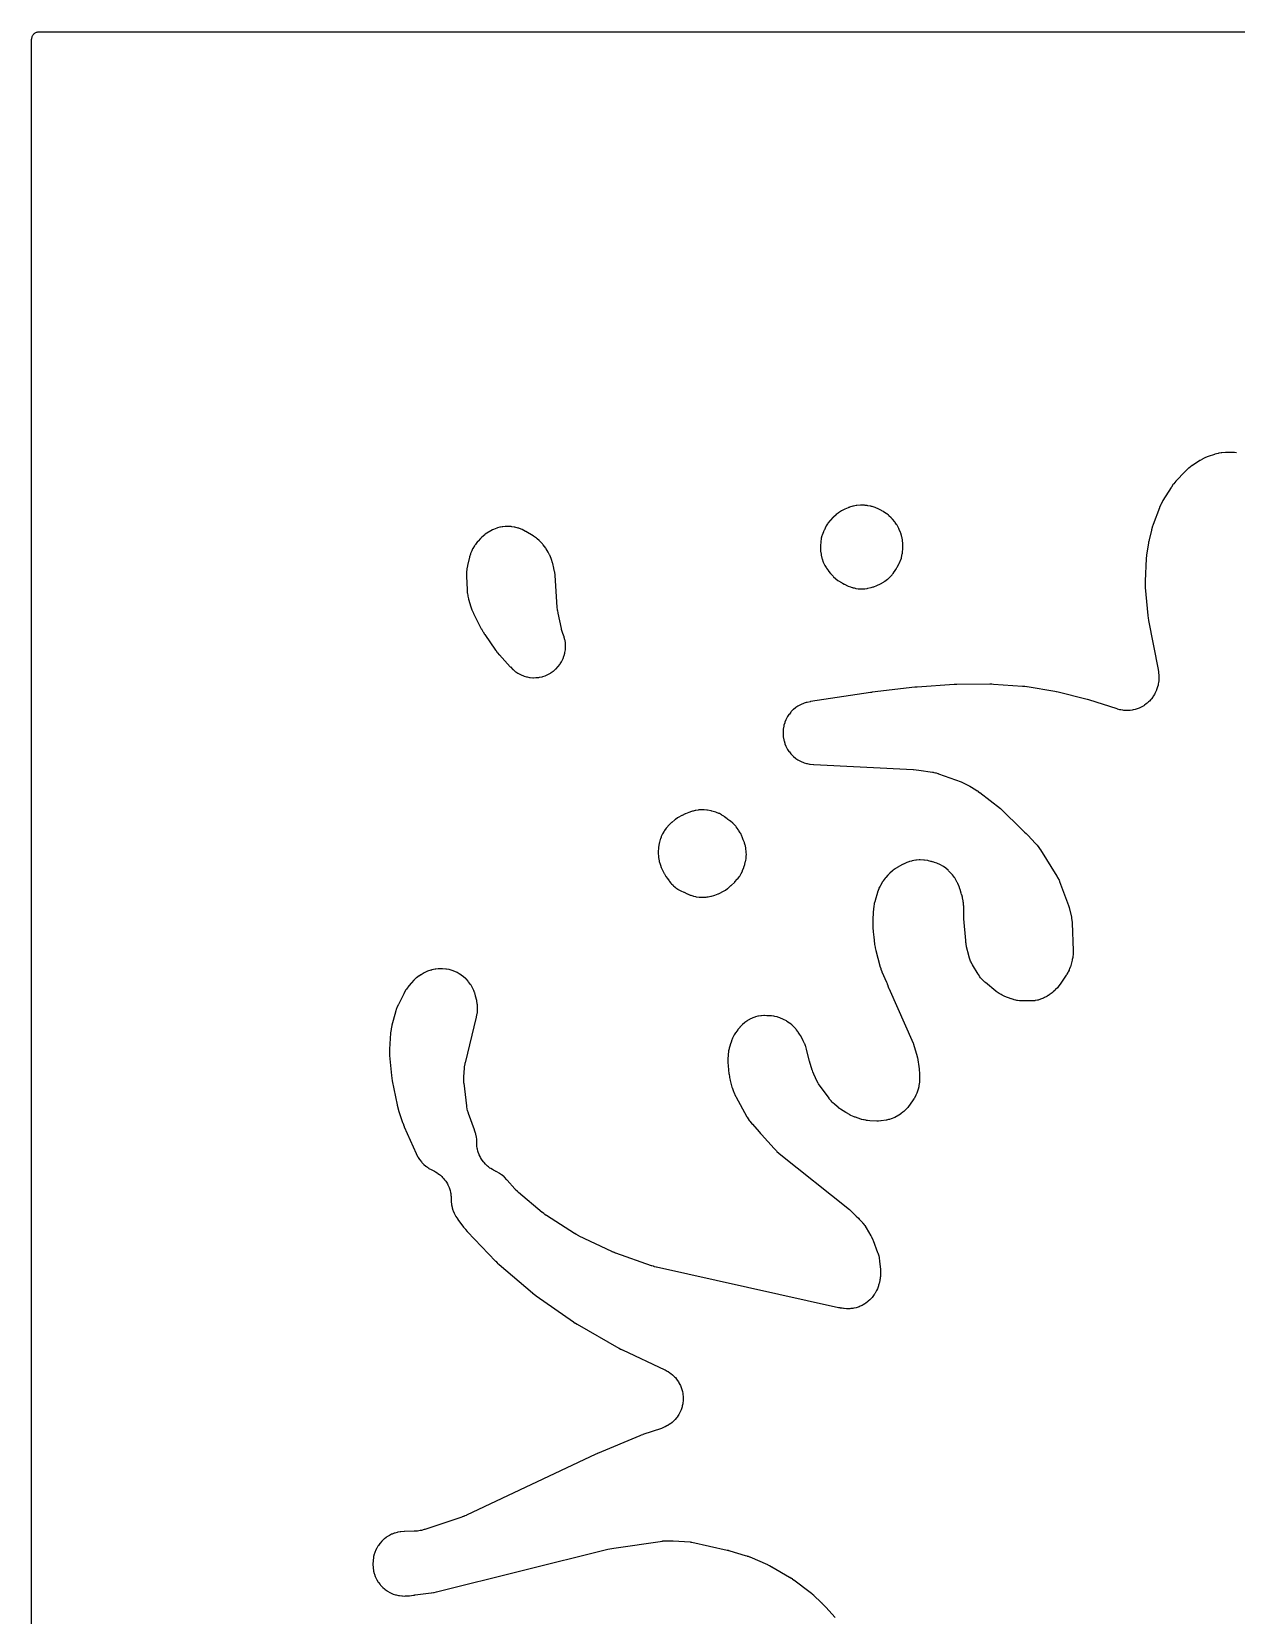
# Model space of a CAD drawing. Header units: millimetres. Extents: x 0 to 300, y 0 to 300.
# Drawn here: x -0.1 to 127, y 133 to 300.1 of the extents above; entities that cross this region are included whole.
import ezdxf

# ---------------------------------------------------------------- set-up
doc = ezdxf.new("R2010")
doc.units = ezdxf.units.MM
doc.layers.add('CUT', color=7, linetype='CONTINUOUS')

msp = doc.modelspace()

# ---------------------------------------------------------------- linework, layer by layer
at = {"layer": 'CUT'}
for points in [[(-0.125, 3.375), (-0.125, 296.625), (-0.125, 299.3054), (-0.1202, 299.4033), (-0.1087, 299.4809), (-0.0896, 299.5569), (-0.0632, 299.6308), (-0.0297, 299.7017), (0.0106, 299.7689), (0.0573, 299.8319), (0.11, 299.89), (0.1681, 299.9427), (0.2311, 299.9894), (0.2983, 300.0297), (0.3692, 300.0632), (0.4431, 300.0896), (0.5191, 300.1087), (0.5967, 300.1202), (0.6946, 300.125), (299.3039, 300.125)], [(127.0492, 255.6965), (126.8124, 255.7248), (126.7417, 255.7299), (126.408, 255.7385), (126.3726, 255.7386), (125.8992, 255.7287), (125.8608, 255.7269), (125.4991, 255.7009), (125.4228, 255.6916), (125.1676, 255.647), (125.0926, 255.63), (124.7436, 255.5319), (124.7068, 255.5205), (124.0586, 255.3024), (124.0286, 255.2916), (123.7481, 255.1838), (123.6896, 255.1585), (123.4963, 255.065), (123.4401, 255.0349), (123.1815, 254.8819), (123.1545, 254.8651), (122.3817, 254.3629), (122.3443, 254.337), (122, 254.0828), (121.9303, 254.0246), (121.6189, 253.7311), (121.5867, 253.699), (120.67, 252.7256), (120.6447, 252.6973), (120.4124, 252.4245), (120.3661, 252.3643), (120.1622, 252.0697), (120.1414, 252.0379), (119.2758, 250.6431), (119.2573, 250.6116), (119.0904, 250.3113), (119.0581, 250.246), (118.9207, 249.9311), (118.9069, 249.8974), (118.2352, 248.1318), (118.227, 248.1093), (118.1389, 247.8536), (118.1247, 247.8079), (118.0528, 247.5471), (118.0468, 247.5239), (117.8026, 246.5154), (117.7995, 246.5022), (117.7636, 246.3416), (117.758, 246.3138), (117.7306, 246.1656), (117.7282, 246.1519), (117.562, 245.149), (117.5586, 245.1265), (117.5243, 244.8722), (117.5196, 244.827), (117.5005, 244.571), (117.4991, 244.5484), (117.3925, 242.159), (117.3918, 242.133), (117.3888, 241.8392), (117.39, 241.7872), (117.4071, 241.4939), (117.409, 241.468), (117.6827, 238.5101), (117.6846, 238.4914), (117.7096, 238.2792), (117.7149, 238.2418), (117.7504, 238.0311), (117.7538, 238.0125), (118.7582, 232.8374), (118.765, 232.7984), (118.7949, 232.6096), (118.8004, 232.5705), (118.8096, 232.4956), (118.8138, 232.4562), (118.8305, 232.2658), (118.8332, 232.2264), (118.8375, 232.1463), (118.839, 232.0953), (118.8408, 231.874), (118.8371, 231.7719), (118.8211, 231.5768), (118.8082, 231.4755), (118.7749, 231.2826), (118.753, 231.1828), (118.7025, 230.9937), (118.6718, 230.8963), (118.5958, 230.6884), (118.5771, 230.6409), (118.5445, 230.5627), (118.5215, 230.5112), (118.4163, 230.2905), (118.3627, 230.1912), (118.2509, 230.0062), (118.1878, 229.9126), (118.0581, 229.7396), (117.9861, 229.6527), (117.84, 229.4934), (117.7597, 229.4141), (117.5986, 229.2699), (117.5109, 229.199), (117.3362, 229.0715), (117.2419, 229.0095), (117.0556, 228.8999), (116.9556, 228.8476), (116.7593, 228.757), (116.6547, 228.7148), (116.4504, 228.644), (116.3421, 228.6124), (116.1318, 228.5621), (116.0209, 228.5414), (115.8067, 228.5122), (115.6942, 228.5025), (115.4782, 228.4946), (115.3654, 228.4961), (115.1496, 228.5096), (115.0374, 228.5222), (114.8241, 228.557), (114.7137, 228.5806), (114.4775, 228.6436), (114.4234, 228.6595), (111.4578, 229.6101), (111.4457, 229.6138), (111.2981, 229.6585), (111.2725, 229.6657), (111.136, 229.7018), (111.1234, 229.705), (108.223, 230.4191), (108.2094, 230.4223), (108.0426, 230.4601), (108.0136, 230.4661), (107.8597, 230.4947), (107.8454, 230.4973), (104.9247, 230.9837), (104.9069, 230.9864), (104.7059, 231.015), (104.6702, 231.0192), (104.468, 231.0383), (104.4501, 231.0398), (101.3919, 231.2555), (101.3777, 231.2564), (101.2035, 231.2654), (101.1734, 231.2664), (101.0138, 231.2683), (100.9991, 231.2683), (97.5317, 231.2428), (97.5209, 231.2426), (97.3892, 231.2398), (97.3664, 231.2389), (97.2459, 231.2327), (97.2348, 231.232), (93.332, 230.9732), (93.3227, 230.9725), (93.209, 230.9636), (93.1894, 230.9618), (93.0855, 230.9509), (93.0759, 230.9498), (88.5834, 230.4211), (88.5772, 230.4203), (88.5151, 230.4125), (88.5036, 230.411), (88.4166, 230.3987), (88.4084, 230.3975), (82.0855, 229.4321), (82.0489, 229.4255), (81.705, 229.3556), (81.6328, 229.3373), (81.3932, 229.2635), (81.3232, 229.2382), (81.0919, 229.1414), (81.0248, 229.1093), (80.8041, 228.9903), (80.7404, 228.9518), (80.5324, 228.8119), (80.4727, 228.7673), (80.2794, 228.6077), (80.2244, 228.5575), (80.0477, 228.3797), (79.9979, 228.3244), (79.8393, 228.1302), (79.7952, 228.0703), (79.6564, 227.8614), (79.6183, 227.7975), (79.5006, 227.5761), (79.4689, 227.5088), (79.3735, 227.2769), (79.3486, 227.2068), (79.2763, 226.9667), (79.2583, 226.8945), (79.2098, 226.6485), (79.199, 226.5749), (79.1748, 226.3253), (79.1713, 226.251), (79.1716, 226.0003), (79.1754, 225.9259), (79.2002, 225.6764), (79.2112, 225.6028), (79.2604, 225.357), (79.2785, 225.2848), (79.3515, 225.0449), (79.3766, 224.9749), (79.4726, 224.7433), (79.5045, 224.676), (79.6227, 224.4549), (79.661, 224.3911), (79.8003, 224.1826), (79.8447, 224.1229), (80.0037, 223.929), (80.0537, 223.8739), (80.2309, 223.6966), (80.2861, 223.6465), (80.4798, 223.4874), (80.5395, 223.443), (80.7479, 223.3036), (80.8117, 223.2653), (81.0327, 223.1469), (81.1, 223.115), (81.3315, 223.0188), (81.4016, 222.9936), (81.6414, 222.9206), (81.7136, 222.9024), (81.9594, 222.8531), (82.033, 222.842), (82.3821, 222.8071), (82.4193, 222.8043), (92.9069, 222.27), (92.9246, 222.269), (92.9421, 222.2678), (93.5084, 222.2015), (94.9407, 221.9896), (94.9586, 221.9868), (95.0244, 221.976), (95.0831, 221.9648), (95.2548, 221.9273), (95.3366, 221.9062), (95.5066, 221.8556), (95.5553, 221.8399), (95.5856, 221.8293), (95.5957, 221.8258), (97.9604, 220.9796), (98.8797, 220.5164), (99.5109, 220.136), (99.5395, 220.1181), (99.6769, 220.0297), (99.7051, 220.011), (99.7583, 219.9744), (99.7859, 219.9549), (99.9178, 219.8584), (99.9448, 219.8381), (102.1097, 218.1542), (104.4494, 215.8827), (104.6708, 215.6678), (104.8355, 215.5079), (105.0028, 215.3454), (105.8304, 214.4716), (105.8428, 214.4584), (105.8881, 214.409), (105.9273, 214.3639), (105.9848, 214.2942), (106.1702, 214.0294), (106.2411, 213.9281), (106.3144, 213.8234), (106.3362, 213.7922), (108.0884, 211.0067), (108.0965, 210.9937), (108.1166, 210.9608), (108.1586, 210.8858), (108.3107, 210.5883), (108.3443, 210.5166), (108.3479, 210.5081), (108.3514, 210.4998), (108.3699, 210.4555), (109.3169, 207.9076), (109.3799, 207.6994), (109.6048, 206.7086), (109.6086, 206.6917), (109.6177, 206.6485), (109.6336, 206.5533), (109.6795, 206.1831), (109.687, 206.0949), (109.6874, 206.0846), (109.6879, 206.0745), (109.7943, 203.182), (109.795, 203.1261), (109.792, 202.8837), (109.7851, 202.7721), (109.7615, 202.559), (109.7437, 202.4486), (109.6935, 202.2115), (109.6806, 202.157), (109.4988, 201.4674), (109.4843, 201.4173), (109.4802, 201.4041), (109.4217, 201.2541), (109.4141, 201.235), (109.3853, 201.165), (109.3577, 201.1032), (109.2712, 200.9236), (109.226, 200.8391), (109.1237, 200.6658), (109.0929, 200.6166), (109.0728, 200.5863), (109.0661, 200.5762), (108.4316, 199.6386), (108.3925, 199.5843), (108.2163, 199.3543), (108.1289, 199.2531), (107.9269, 199.0452), (107.8789, 198.9986), (107.6861, 198.8223), (107.673, 198.8105), (107.6399, 198.7811), (107.5633, 198.7189), (107.2556, 198.4903), (107.1805, 198.439), (107.1716, 198.4335), (107.1628, 198.428), (107.0558, 198.3624), (107.0035, 198.3322), (106.7736, 198.2074), (106.6646, 198.1556), (106.4507, 198.0674), (106.3368, 198.0273), (106.0858, 197.9538), (106.0275, 197.9383), (105.8006, 197.8847), (105.7457, 197.8781), (105.6459, 197.8705), (105.429, 197.8637), (105.3789, 197.8632), (104.2045, 197.8777), (104.1485, 197.8798), (103.9194, 197.8939), (103.8576, 197.9035), (103.7615, 197.9226), (103.5791, 197.9672), (103.485, 197.9945), (103.2838, 198.0625), (103.2377, 198.0791), (102.5857, 198.3311), (102.5295, 198.3545), (102.2893, 198.4624), (102.1812, 198.5181), (101.9801, 198.6356), (101.8785, 198.7024), (101.6666, 198.8588), (101.6186, 198.8962), (100.5379, 199.7861), (100.4892, 199.8285), (100.2838, 200.0182), (100.1941, 200.111), (100.0325, 200.2982), (99.9539, 200.4005), (99.7963, 200.6315), (99.7614, 200.6859), (99.1771, 201.6564), (99.1478, 201.7079), (99.0272, 201.9341), (98.977, 202.0413), (98.8916, 202.2513), (98.8527, 202.3631), (98.7813, 202.6094), (98.7663, 202.6667), (98.5519, 203.5811), (98.5432, 203.6216), (98.5046, 203.8179), (98.4974, 203.8587), (98.485, 203.9366), (98.4792, 203.9776), (98.455, 204.1762), (98.4507, 204.2174), (98.2557, 206.505), (98.2532, 207.5552), (98.2527, 207.5823), (98.241, 207.8882), (98.2371, 207.9422), (98.2037, 208.2465), (98.2002, 208.2733), (98.1822, 208.397), (98.1765, 208.4307), (98.1157, 208.7472), (98.0997, 208.8137), (98.0361, 209.0351), (98.0143, 209.0999), (97.9699, 209.2143), (97.9337, 209.3356), (97.9243, 209.3845), (97.8666, 209.6224), (97.8461, 209.6921), (97.766, 209.9234), (97.7389, 209.9908), (97.6239, 210.2422), (97.5891, 210.3091), (97.5844, 210.3171), (97.5658, 210.3585), (97.4575, 210.5712), (97.4225, 210.6327), (97.2949, 210.8344), (97.2543, 210.8925), (97.0502, 211.1569), (97.0279, 211.1844), (96.9221, 211.3091), (96.8968, 211.3375), (96.6517, 211.5985), (96.597, 211.6512), (96.4042, 211.8193), (96.3446, 211.8662), (96.0992, 212.0403), (96.0357, 212.0808), (95.78, 212.2264), (95.7134, 212.2602), (95.4835, 212.3627), (95.4138, 212.3897), (95.175, 212.4692), (95.103, 212.4893), (94.9491, 212.5241), (94.8974, 212.5412), (94.8348, 212.5588), (94.8084, 212.565), (94.7715, 212.5764), (94.5164, 212.641), (94.4397, 212.6563), (94.0999, 212.7059), (94.0185, 212.7134), (93.6394, 212.7275), (93.554, 212.7259), (93.2675, 212.7044), (93.1829, 212.6933), (92.9951, 212.6577), (92.8015, 212.6245), (92.7346, 212.61), (92.5117, 212.5508), (92.4464, 212.5302), (92.2297, 212.4512), (92.1665, 212.4249), (91.8745, 212.2875), (91.8439, 212.2722), (91.3973, 212.037), (91.364, 212.0184), (91.0555, 211.8355), (90.992, 211.7935), (90.7857, 211.6415), (90.7268, 211.5934), (90.4608, 211.3528), (90.4332, 211.3266), (90.2687, 211.1621), (90.243, 211.135), (90.0066, 210.8743), (89.9593, 210.8166), (89.7496, 210.534), (89.7282, 210.5035), (89.6511, 210.3881), (89.6307, 210.3559), (89.4465, 210.0479), (89.4107, 209.9807), (89.3018, 209.7485), (89.273, 209.6781), (89.1538, 209.3395), (89.1421, 209.3033), (88.8905, 208.4553), (88.882, 208.4244), (88.8084, 208.1317), (88.7954, 208.069), (88.7606, 207.8561), (88.753, 207.7926), (88.738, 207.6003), (88.7336, 207.5702), (88.6882, 207.1909), (88.6829, 207.1101), (88.6823, 207.0591), (88.6762, 207.0042), (88.6719, 206.9475), (88.6621, 206.6797), (88.6616, 206.6513), (88.6623, 205.5541), (88.663, 205.522), (88.676, 205.2195), (88.6814, 205.1555), (88.7199, 204.8552), (88.7246, 204.8234), (88.762, 204.6053), (88.84, 203.8462), (88.8437, 203.8161), (88.8843, 203.5327), (88.8953, 203.473), (88.9584, 203.1938), (88.9657, 203.1643), (89.3958, 201.5613), (89.4038, 201.5334), (89.4849, 201.2718), (89.5042, 201.217), (89.605, 200.9623), (89.6162, 200.9355), (90.0975, 199.8432), (90.1479, 199.6894), (90.1541, 199.6714), (90.2264, 199.4686), (90.2401, 199.433), (90.3224, 199.2341), (90.3299, 199.2166), (92.9075, 193.4055), (92.9283, 193.3433), (92.939, 193.3096), (93.3345, 191.9883), (93.339, 191.9574), (93.3472, 191.9014), (93.3498, 191.8834), (93.5246, 190.678), (93.535, 190.6059), (93.5753, 190.183), (93.5767, 190.1307), (93.578, 190.0833), (93.5799, 190.0085), (93.5901, 189.6205), (93.5881, 189.5572), (93.5874, 189.5478), (93.5868, 189.5385), (93.5619, 189.2092), (93.5558, 189.1497), (93.5228, 188.8929), (93.5013, 188.7754), (93.4485, 188.5526), (93.4149, 188.4379), (93.339, 188.2219), (93.2936, 188.1113), (93.1955, 187.9044), (93.1387, 187.7993), (93.0039, 187.5782), (92.9715, 187.528), (92.5065, 186.8483), (92.4759, 186.8057), (92.3392, 186.6244), (92.2724, 186.5437), (92.1373, 186.3952), (92.0633, 186.321), (91.9152, 186.1855), (91.8347, 186.1184), (91.6538, 185.9812), (91.6113, 185.9505), (91.4555, 185.8432), (91.4131, 185.8153), (91.2266, 185.6988), (91.1382, 185.6489), (90.9647, 185.561), (90.8722, 185.5191), (90.6917, 185.447), (90.5958, 185.4135), (90.4095, 185.3577), (90.3111, 185.3329), (90.0957, 185.2888), (90.0457, 185.2797), (89.5369, 185.1988), (89.4857, 185.1919), (89.2629, 185.1668), (89.1862, 185.1617), (89.1194, 185.1626), (89.0676, 185.1644), (88.3258, 185.2081), (88.0727, 185.2373), (88.0537, 185.2397), (87.9839, 185.2489), (87.9216, 185.2589), (87.7392, 185.2934), (87.6522, 185.3135), (87.4713, 185.3626), (87.4195, 185.378), (87.3873, 185.3884), (87.3765, 185.392), (86.8142, 185.58), (86.7985, 185.5854), (86.759, 185.5992), (86.6724, 185.6336), (86.3417, 185.7809), (86.2647, 185.8188), (86.256, 185.8235), (86.2473, 185.8282), (85.7918, 186.0788), (85.2252, 186.4392), (85.189, 186.4643), (85.1153, 186.5201), (85.1071, 186.5268), (85.0989, 186.5336), (84.6327, 186.924), (84.5963, 186.9559), (84.4415, 187.0971), (84.3729, 187.1652), (84.2471, 187.3012), (84.1845, 187.375), (84.0558, 187.5403), (84.0269, 187.5791), (82.932, 189.1159), (82.8937, 189.1731), (82.7357, 189.4259), (82.7316, 189.4335), (82.4529, 190.0467), (82.4389, 190.0789), (82.4111, 190.1454), (82.3238, 190.3656), (82.269, 190.5233), (82.258, 190.5566), (81.9654, 191.4907), (81.6581, 192.7312), (81.6496, 192.7624), (81.5641, 193.054), (81.5434, 193.1151), (81.4648, 193.3176), (81.4389, 193.3766), (81.3054, 193.6497), (81.2906, 193.6783), (81.007, 194.2007), (80.9866, 194.236), (80.7854, 194.5634), (80.739, 194.6304), (80.5711, 194.8476), (80.5178, 194.9093), (80.3276, 195.1072), (80.268, 195.1628), (80.1689, 195.2459), (80.1459, 195.2694), (80.0943, 195.3174), (79.9132, 195.4708), (79.8574, 195.5138), (79.59, 195.7006), (79.5283, 195.7394), (79.2239, 195.9113), (79.1566, 195.945), (78.9243, 196.0473), (78.854, 196.0742), (78.6127, 196.153), (78.5401, 196.1728), (78.2922, 196.2273), (78.2179, 196.2398), (77.9659, 196.2695), (77.8908, 196.2746), (77.6275, 196.2794), (77.538, 196.2916), (77.4653, 196.2981), (77.2195, 196.3079), (77.1465, 196.3073), (76.9009, 196.2934), (76.8283, 196.2858), (76.5852, 196.2485), (76.5137, 196.234), (76.2753, 196.1735), (76.2054, 196.1522), (75.9739, 196.0691), (75.9065, 196.0412), (75.684, 195.9363), (75.6195, 195.902), (75.4082, 195.7762), (75.3473, 195.7359), (75.149, 195.5904), (75.0922, 195.5445), (74.9088, 195.3806), (74.8567, 195.3295), (74.6232, 195.0766), (74.599, 195.0492), (74.4181, 194.8333), (74.396, 194.8057), (74.1937, 194.5402), (74.1535, 194.482), (74.0272, 194.2797), (73.9926, 194.218), (73.8857, 194.0048), (73.857, 193.9401), (73.7358, 193.6292), (73.7237, 193.596), (73.5932, 193.2088), (73.5831, 193.1764), (73.4947, 192.8694), (73.4789, 192.8035), (73.4355, 192.5794), (73.4256, 192.5124), (73.393, 192.1946), (73.3903, 192.1608), (73.3649, 191.7204), (73.3638, 191.6899), (73.3588, 191.402), (73.3602, 191.3409), (73.3783, 191.0535), (73.3809, 191.0231), (73.4714, 190.1491), (73.4751, 190.1195), (73.5151, 189.8405), (73.5259, 189.7817), (73.5878, 189.5067), (73.5949, 189.4777), (73.785, 188.7644), (73.7984, 188.7199), (73.9369, 188.3043), (73.9716, 188.2181), (74.1597, 187.8227), (74.181, 187.7813), (75.3704, 185.6311), (75.3922, 185.5942), (75.607, 185.2528), (75.6565, 185.183), (75.9083, 184.868), (75.936, 184.8353), (76.6386, 184.0511), (76.7967, 183.8666), (76.835, 183.8251), (76.8954, 183.7644), (78.236, 182.2682), (78.2578, 182.2448), (78.4686, 182.0286), (78.5152, 181.9847), (78.7434, 181.787), (78.768, 181.7665), (86.2016, 175.8567), (86.8977, 175.1607), (87.1347, 174.9237), (87.2117, 174.8467), (87.2558, 174.8026), (87.549, 174.4722), (87.5611, 174.4584), (87.605, 174.4072), (87.6432, 174.3603), (87.7518, 174.2195), (87.8014, 174.1498), (87.9001, 173.9998), (87.9275, 173.9559), (87.9441, 173.928), (87.9496, 173.9186), (88.4363, 173.0816), (88.4438, 173.0685), (88.4626, 173.0353), (88.5015, 172.9598), (88.6418, 172.6608), (88.6726, 172.5889), (88.6759, 172.5804), (88.6791, 172.572), (89.1576, 171.3099), (89.1744, 171.2623), (89.2428, 171.0545), (89.2701, 170.9573), (89.3141, 170.7689), (89.3327, 170.6697), (89.3634, 170.4531), (89.3694, 170.4029), (89.4545, 169.5229), (89.459, 169.4576), (89.47, 169.1744), (89.4676, 169.0437), (89.4462, 168.7611), (89.4394, 168.6961), (89.4129, 168.4986), (89.4109, 168.4839), (89.4054, 168.4469), (89.3903, 168.3649), (89.3198, 168.0489), (89.3006, 167.9746), (89.2981, 167.966), (89.2956, 167.9576), (89.2646, 167.8553), (89.2481, 167.8053), (89.172, 167.5904), (89.1323, 167.4929), (89.0477, 167.3098), (88.9992, 167.2164), (88.8848, 167.0191), (88.8574, 166.9742), (88.8253, 166.9243), (88.7924, 166.8759), (88.6448, 166.6703), (88.5718, 166.579), (88.4233, 166.4115), (88.3415, 166.3282), (88.1766, 166.1767), (88.0866, 166.1022), (87.9071, 165.9685), (87.8099, 165.9036), (87.6177, 165.7889), (87.5144, 165.7342), (87.3114, 165.6399), (87.2031, 165.5961), (86.9915, 165.523), (86.8793, 165.4905), (86.6613, 165.4395), (86.5463, 165.4187), (86.3243, 165.3902), (86.2078, 165.3813), (85.984, 165.3757), (85.8672, 165.3787), (85.6148, 165.3983), (85.5567, 165.4044), (85.4286, 165.4209), (85.4122, 165.4232), (85.3368, 165.4341), (85.3125, 165.4378), (85.2698, 165.4449), (85.2597, 165.4467), (85.2067, 165.456), (85.1904, 165.459), (85.1156, 165.4732), (85.0915, 165.4781), (85.0492, 165.4871), (85.0392, 165.4893), (65.8131, 169.7671), (65.7797, 169.775), (65.6191, 169.8159), (65.5859, 169.8248), (65.523, 169.8429), (65.4902, 169.8528), (65.3322, 169.9032), (65.2997, 169.9142), (61.5175, 171.2491), (61.4996, 171.2556), (61.4153, 171.2869), (61.3878, 171.2976), (61.3445, 171.3149), (61.3349, 171.3189), (61.2771, 171.3427), (61.2596, 171.3501), (61.177, 171.3857), (61.1501, 171.3978), (61.1078, 171.4174), (61.0983, 171.4218), (57.6602, 173.0523), (57.6281, 173.0681), (57.4746, 173.1469), (57.4431, 173.1637), (57.3835, 173.1967), (57.3525, 173.2144), (57.2042, 173.3027), (57.1739, 173.3214), (54.2217, 175.2057), (54.1913, 175.2258), (54.0459, 175.3253), (54.0161, 175.3464), (53.96, 175.3875), (53.9309, 175.4096), (53.7921, 175.5182), (53.7638, 175.5411), (51.2499, 177.6416), (51.2386, 177.6512), (51.21, 177.6757), (51.1486, 177.7324), (50.918, 177.9617), (50.8652, 178.0179), (50.8593, 178.0246), (50.8535, 178.0313), (50.0514, 178.959), (50.0261, 178.9868), (49.7813, 179.2432), (49.7267, 179.2949), (49.5346, 179.4599), (49.4752, 179.506), (49.2677, 179.6512), (49.204, 179.6912), (48.9832, 179.8151), (48.9158, 179.8487), (48.8648, 179.871), (48.8152, 179.8941), (48.6028, 179.9995), (48.5073, 180.0528), (48.3292, 180.1636), (48.2392, 180.2258), (48.0726, 180.3531), (47.989, 180.4237), (47.8353, 180.5664), (47.7588, 180.6447), (47.6196, 180.8015), (47.551, 180.8867), (47.4275, 181.0561), (47.3673, 181.1476), (47.2606, 181.3281), (47.2095, 181.4248), (47.1206, 181.6147), (47.079, 181.716), (47.0087, 181.9135), (46.977, 182.0183), (46.926, 182.2216), (46.9045, 182.3289), (46.8732, 182.5363), (46.8621, 182.6451), (46.8494, 182.8819), (46.8478, 182.9366), (46.8464, 183.1715), (46.8423, 183.2468), (46.8157, 183.4994), (46.8041, 183.5739), (46.7526, 183.8226), (46.7337, 183.8955), (46.6275, 184.2347), (46.6153, 184.2704), (45.9899, 185.9679), (45.9688, 186.0307), (45.8854, 186.3054), (45.8543, 186.4342), (45.8034, 186.7166), (45.7935, 186.7822), (45.504, 189.1753), (45.502, 189.1931), (45.4973, 189.238), (45.4912, 189.3384), (45.4848, 189.7288), (45.487, 189.8214), (45.4877, 189.832), (45.4885, 189.8426), (45.556, 190.752), (45.5572, 190.7672), (45.5606, 190.8057), (45.5713, 190.891), (45.6255, 191.2205), (45.641, 191.2981), (45.6432, 191.3071), (45.6453, 191.3159), (46.8326, 196.1603), (46.8403, 196.1953), (46.9051, 196.5265), (46.9155, 196.5973), (46.9393, 196.8372), (46.943, 196.9087), (46.9442, 197.1498), (46.9412, 197.2213), (46.9197, 197.4615), (46.9099, 197.5324), (46.8483, 197.8642), (46.8409, 197.8992), (46.7328, 198.3599), (46.7244, 198.3922), (46.6389, 198.6955), (46.618, 198.759), (46.5381, 198.9695), (46.5117, 199.0309), (46.4136, 199.2336), (46.3819, 199.2924), (46.2441, 199.5231), (46.2027, 199.5852), (45.9939, 199.8675), (45.9414, 199.9311), (45.7531, 200.1351), (45.6939, 200.1926), (45.4144, 200.4362), (45.3518, 200.4853), (45.0718, 200.6819), (45.007, 200.7227), (44.7819, 200.849), (44.7133, 200.8831), (44.4351, 201.0042), (44.3598, 201.0323), (44.0317, 201.1355), (43.9501, 201.1562), (43.6722, 201.2108), (43.5888, 201.2225), (43.2385, 201.2517), (43.1586, 201.2541), (42.8518, 201.2473), (42.7763, 201.2419), (42.5232, 201.2109), (42.4486, 201.198), (42.1004, 201.1196), (42.0636, 201.1104), (42.0522, 201.1072), (42.0151, 201.0959), (41.6689, 200.9803), (41.5968, 200.9521), (41.3591, 200.8448), (41.2903, 200.8094), (40.9746, 200.6262), (40.9417, 200.6059), (40.8093, 200.5197), (40.7786, 200.4987), (40.4946, 200.2934), (40.4366, 200.247), (40.249, 200.0812), (40.1958, 200.0294), (39.9571, 199.7728), (39.9325, 199.745), (39.7054, 199.4756), (39.6773, 199.4401), (39.4223, 199.0983), (39.3726, 199.0227), (39.1602, 198.653), (39.1388, 198.6132), (38.5799, 197.4912), (38.5639, 197.457), (38.4214, 197.1313), (38.3946, 197.0608), (38.2851, 196.7225), (38.2743, 196.6864), (37.8999, 195.299), (37.8911, 195.2628), (37.8164, 194.9203), (37.8041, 194.8469), (37.7633, 194.4988), (37.7598, 194.4618), (37.6458, 192.7836), (37.6443, 192.7536), (37.6363, 192.4703), (37.637, 192.4102), (37.6514, 192.1272), (37.6535, 192.0972), (37.8448, 189.9844), (37.847, 189.9634), (37.8751, 189.7266), (37.8812, 189.6849), (37.9224, 189.4501), (37.9263, 189.4293), (38.4431, 186.8969), (38.4481, 186.8744), (38.5077, 186.6215), (38.5196, 186.5771), (38.5944, 186.3283), (38.6014, 186.3064), (39.0288, 185.0262), (39.0348, 185.009), (39.1046, 184.8156), (39.1178, 184.7817), (39.1967, 184.5918), (39.2039, 184.5751), (40.4505, 181.7686), (40.4667, 181.7346), (40.6269, 181.4173), (40.6642, 181.3517), (40.8006, 181.1375), (40.8442, 181.076), (41.0011, 180.8763), (41.0506, 180.8194), (41.2266, 180.6363), (41.2814, 180.5846), (41.4746, 180.4198), (41.5344, 180.3738), (41.743, 180.2289), (41.807, 180.189), (42.0289, 180.0656), (42.0965, 180.0322), (42.1237, 180.0205), (42.174, 179.9972), (42.3893, 179.8914), (42.4861, 179.8377), (42.6665, 179.7261), (42.7578, 179.6633), (42.9265, 179.5347), (43.0112, 179.4633), (43.1666, 179.3189), (43.244, 179.2397), (43.3847, 179.0809), (43.454, 178.9945), (43.5786, 178.8228), (43.6392, 178.7302), (43.7466, 178.5472), (43.7979, 178.449), (43.887, 178.2565), (43.9286, 178.1539), (43.9986, 177.9536), (44.03, 177.8474), (44.0803, 177.6413), (44.1012, 177.5325), (44.1312, 177.3225), (44.1415, 177.2122), (44.1522, 176.9726), (44.1534, 176.9172), (44.1527, 176.7472), (44.1561, 176.6721), (44.1802, 176.42), (44.191, 176.3456), (44.2398, 176.0971), (44.2579, 176.0241), (44.3311, 175.7816), (44.3563, 175.7108), (44.4531, 175.4768), (44.4852, 175.4088), (44.6046, 175.1854), (44.6433, 175.121), (44.8405, 174.8264), (44.8621, 174.7957), (45.4674, 173.9817), (45.4816, 173.9632), (45.6449, 173.7571), (45.6749, 173.7215), (45.8505, 173.5258), (45.8663, 173.5087), (48.8359, 170.3955), (48.8498, 170.3814), (49.0084, 170.2235), (49.0372, 170.1963), (49.2039, 170.047), (49.2188, 170.0339), (52.732, 167.0459), (52.7458, 167.0345), (52.9025, 166.9074), (52.9308, 166.8855), (53.0933, 166.766), (53.1078, 166.7555), (57.0645, 163.985), (57.0788, 163.9752), (57.2421, 163.8664), (57.2714, 163.8478), (57.4394, 163.7466), (57.4544, 163.7378), (61.8575, 161.2194), (61.8712, 161.2118), (62.0263, 161.1272), (62.054, 161.1128), (62.2125, 161.0347), (62.2266, 161.028), (66.6931, 158.9399), (66.7437, 158.9147), (66.9598, 158.8003), (67.0569, 158.7426), (67.2371, 158.6229), (67.328, 158.5559), (67.4955, 158.419), (67.5793, 158.3433), (67.7325, 158.1906), (67.8084, 158.107), (67.9456, 157.9398), (68.0129, 157.8491), (68.133, 157.6691), (68.1909, 157.5722), (68.2926, 157.3813), (68.3407, 157.2791), (68.4229, 157.079), (68.4607, 156.9726), (68.5228, 156.7654), (68.5498, 156.6558), (68.5911, 156.4434), (68.6071, 156.3317), (68.6272, 156.1163), (68.6321, 156.0035), (68.6307, 155.7871), (68.6244, 155.6744), (68.6017, 155.4593), (68.5843, 155.3477), (68.5404, 155.1359), (68.512, 155.0266), (68.4474, 154.8201), (68.4083, 154.7142), (68.3236, 154.5152), (68.2742, 154.4136), (68.1702, 154.2239), (68.1111, 154.1277), (67.9888, 153.9493), (67.9204, 153.8594), (67.7811, 153.694), (67.7042, 153.6113), (67.5491, 153.4604), (67.4644, 153.3858), (67.2952, 153.251), (67.2035, 153.1851), (67.0218, 153.0677), (66.924, 153.0112), (66.7316, 152.9124), (66.6287, 152.8658), (66.4012, 152.7761), (66.3481, 152.7567), (64.3819, 152.0924), (64.3699, 152.0882), (64.2225, 152.0356), (64.1972, 152.0261), (64.0641, 151.9732), (64.0518, 151.9682), (59.5901, 150.1046), (59.5855, 150.1026), (59.5514, 150.0881), (59.5359, 150.0813), (59.4208, 150.0293), (59.4099, 150.0243), (45.7594, 143.5925), (45.7288, 143.5787), (45.5801, 143.5139), (45.5492, 143.5009), (45.4897, 143.4771), (45.4583, 143.465), (45.3061, 143.4091), (45.2744, 143.398), (41.3674, 142.0922), (41.3018, 142.0725), (41.0153, 141.9955), (40.8811, 141.968), (40.5874, 141.9259), (40.5193, 141.9183), (40.3554, 141.9048), (40.2865, 141.9062), (40.2489, 141.9061), (39.221, 141.8766), (39.1845, 141.8746), (38.8411, 141.8482), (38.7686, 141.8391), (38.5261, 141.7967), (38.4548, 141.7807), (38.2175, 141.7152), (38.1481, 141.6925), (37.9182, 141.6045), (37.8513, 141.5752), (37.6309, 141.4656), (37.5671, 141.4299), (37.3583, 141.2997), (37.2982, 141.2581), (37.1029, 141.1083), (37.0471, 141.0612), (36.867, 140.8934), (36.816, 140.8411), (36.6528, 140.6568), (36.6071, 140.5998), (36.4624, 140.4007), (36.4223, 140.3396), (36.2974, 140.1275), (36.2634, 140.0628), (36.1595, 139.8397), (36.1318, 139.7721), (36.0498, 139.54), (36.0287, 139.4701), (35.9693, 139.2312), (35.9551, 139.1595), (35.9454, 139.0939), (35.9449, 139.0916), (35.9072, 138.8404), (35.8998, 138.7654), (35.885, 138.4681), (35.885, 138.3924), (35.9001, 138.092), (35.9076, 138.0164), (35.9459, 137.7634), (35.961, 137.6889), (36.0243, 137.441), (36.0467, 137.3684), (36.1345, 137.1281), (36.1641, 137.0581), (36.2754, 136.8277), (36.3118, 136.761), (36.4455, 136.5429), (36.4884, 136.4802), (36.6433, 136.2765), (36.6922, 136.2184), (36.8666, 136.0312), (36.9211, 135.9782), (37.1133, 135.8094), (37.1728, 135.7621), (37.381, 135.6133), (37.4449, 135.5722), (37.6668, 135.4449), (37.7345, 135.4105), (37.9681, 135.3059), (38.0389, 135.2784), (38.2817, 135.1977), (38.3549, 135.1774), (38.6046, 135.1214), (38.6794, 135.1084), (38.9334, 135.0776), (39.0092, 135.0722), (39.265, 135.0669), (39.341, 135.0691), (39.698, 135.0974), (39.7358, 135.1014), (40.1824, 135.1594), (40.2761, 135.1701), (40.3182, 135.1761), (40.341, 135.18), (42.0372, 135.4003), (42.0587, 135.4034), (42.3014, 135.442), (42.3441, 135.45), (42.5841, 135.5025), (42.6053, 135.5074), (60.6772, 139.998), (61.3145, 140.1136), (66.4415, 140.8712), (66.459, 140.8737), (66.5031, 140.8795), (66.6018, 140.8882), (66.9862, 140.9052), (67.0775, 140.9056), (67.088, 140.9052), (67.0984, 140.9048), (67.5964, 140.8824), (69.3654, 140.7725), (69.4408, 140.762), (69.5217, 140.7479), (69.531, 140.7459), (69.5402, 140.7439), (73.2612, 139.9212), (73.2802, 139.9168), (73.3718, 139.8949), (73.3907, 139.8902), (73.4289, 139.8804), (73.4506, 139.8746), (73.5555, 139.8454), (73.5771, 139.8391), (75.1799, 139.3586), (75.2109, 139.3488), (75.3598, 139.2995), (75.3905, 139.2888), (75.448, 139.2679), (75.4782, 139.2565), (75.6233, 139.1991), (75.6531, 139.1868), (77.53, 138.3825), (77.561, 138.3687), (77.7097, 138.2996), (77.7402, 138.2849), (77.7981, 138.2559), (77.8282, 138.2402), (77.9726, 138.1625), (78.0022, 138.146), (79.8623, 137.0712), (79.8929, 137.0529), (80.039, 136.9623), (80.0689, 136.9431), (80.1255, 136.9056), (80.1548, 136.8854), (80.2949, 136.7859), (80.3236, 136.7648), (82.0228, 135.4765), (82.048, 135.4568), (82.1684, 135.3601), (82.193, 135.3398), (82.2395, 135.3002), (82.2635, 135.2792), (82.3783, 135.1759), (82.4017, 135.1542), (83.2338, 134.3621), (83.254, 134.3395), (83.2795, 134.3124), (83.6957, 133.8911), (84.6914, 132.7901)]]:
    msp.add_lwpolyline(points, dxfattribs=at)
for points in [[(85.977, 241.6633), (86.0466, 241.6317), (86.2859, 241.5372), (86.3582, 241.5127), (86.4952, 241.474), (86.554, 241.4566), (86.5752, 241.4514), (86.6057, 241.4427), (86.6781, 241.4262), (86.7915, 241.3984), (86.8627, 241.3845), (87.1046, 241.3492), (87.1769, 241.3422), (87.421, 241.3301), (87.4936, 241.33), (87.7378, 241.3413), (87.8101, 241.3481), (88.0521, 241.3827), (88.1234, 241.3963), (88.4559, 241.4768), (88.491, 241.4861), (88.7046, 241.5487), (88.7412, 241.5605), (89.0837, 241.6799), (89.1549, 241.7089), (89.3897, 241.8186), (89.4577, 241.8546), (89.769, 242.0405), (89.8016, 242.061), (89.8753, 242.1103), (89.907, 242.1326), (90.1997, 242.3505), (90.2594, 242.3998), (90.4516, 242.5759), (90.506, 242.631), (90.6793, 242.8258), (90.7277, 242.8862), (90.7892, 242.9713), (90.9119, 243.1256), (90.9514, 243.1801), (91.0762, 243.3695), (91.1108, 243.4273), (91.1581, 243.5151), (91.2008, 243.5811), (91.2215, 243.615), (91.4081, 243.9393), (91.4441, 244.01), (91.5525, 244.2543), (91.5808, 244.3285), (91.6632, 244.5827), (91.6837, 244.6594), (91.7612, 245.0254), (91.7684, 245.0644), (91.7831, 245.1574), (91.7882, 245.196), (91.8268, 245.5612), (91.831, 245.639), (91.8317, 245.9014), (91.8279, 245.9792), (91.8211, 246.0474), (91.821, 246.0856), (91.8171, 246.1597), (91.7921, 246.4087), (91.781, 246.4821), (91.7318, 246.7274), (91.7137, 246.7994), (91.7031, 246.8342), (91.6905, 246.8964), (91.6725, 246.9675), (91.6005, 247.2037), (91.5758, 247.2727), (91.4436, 247.5921), (91.4288, 247.6256), (91.4061, 247.6738), (91.388, 247.7097), (91.2089, 248.0427), (91.1672, 248.1113), (91.0148, 248.3344), (90.9662, 248.3982), (90.7212, 248.6863), (90.6944, 248.7162), (90.6154, 248.7998), (90.591, 248.8244), (90.3559, 249.0513), (90.3039, 249.0971), (90.1219, 249.2433), (90.066, 249.2841), (89.7937, 249.4646), (89.7644, 249.4831), (89.6105, 249.5753), (89.5786, 249.5934), (89.2736, 249.7566), (89.2074, 249.7881), (88.9792, 249.8832), (88.9102, 249.9081), (88.5797, 250.0098), (88.5443, 250.0197), (88.4833, 250.0353), (88.4498, 250.0431), (88.1326, 250.109), (88.0648, 250.1199), (87.8348, 250.1463), (87.7663, 250.1511), (87.4424, 250.1589), (87.4081, 250.1589), (87.3993, 250.1587), (87.3587, 250.1568), (86.9765, 250.1282), (86.8958, 250.1178), (86.6266, 250.0683), (86.5475, 250.0493), (86.1802, 249.9402), (86.1415, 249.9276), (86.0898, 249.9091), (86.0532, 249.895), (85.7117, 249.7531), (85.6409, 249.7193), (85.4088, 249.5933), (85.3418, 249.5524), (85.0368, 249.3435), (85.005, 249.3205), (84.7989, 249.1632), (84.7687, 249.1389), (84.4892, 248.902), (84.4326, 248.8488), (84.1835, 248.5895), (84.1329, 248.5312), (83.9143, 248.2516), (83.8701, 248.1888), (83.7322, 247.9703), (83.6947, 247.9034), (83.5335, 247.5797), (83.5173, 247.5449), (83.446, 247.3814), (83.4314, 247.3454), (83.3023, 247.0025), (83.2786, 246.9285), (83.2119, 246.6754), (83.196, 246.5994), (83.1554, 246.3408), (83.1473, 246.2635), (83.1278, 245.8977), (83.1268, 245.8589), (83.1263, 245.6594), (83.1271, 245.623), (83.1428, 245.2808), (83.1496, 245.2084), (83.1841, 244.9661), (83.1977, 244.8947), (83.2765, 244.5685), (83.2974, 244.4974), (83.4121, 244.1675), (83.4404, 244.0975), (83.5473, 243.8668), (83.5824, 243.7999), (83.7117, 243.5809), (83.7532, 243.5179), (83.9637, 243.2309), (83.9868, 243.201), (84.1785, 242.9651), (84.2038, 242.9355), (84.4491, 242.6633), (84.504, 242.6083), (84.6983, 242.4327), (84.7585, 242.3836), (84.9697, 242.2288), (85.0346, 242.1861), (85.3507, 242.0008), (85.3847, 241.982), (85.4458, 241.9503), (85.6236, 241.8468), (85.6571, 241.8285)], [(48.8471, 234.8578), (49.0161, 234.6304), (49.0473, 234.5912), (49.2308, 234.3754), (49.2474, 234.3566), (50.3743, 233.1175), (50.4005, 233.0901), (50.6541, 232.8378), (50.7105, 232.787), (50.9087, 232.6258), (50.9699, 232.5809), (51.1832, 232.4402), (51.2486, 232.4016), (51.4748, 232.2829), (51.5437, 232.251), (51.7807, 232.1554), (51.8524, 232.1306), (52.0978, 232.0591), (52.1716, 232.0415), (52.4228, 231.9949), (52.498, 231.9848), (52.7527, 231.9634), (52.8285, 231.9608), (53.084, 231.9649), (53.1597, 231.97), (53.4136, 231.9995), (53.4884, 232.0121), (53.738, 232.0668), (53.8112, 232.0867), (54.0541, 232.1661), (54.125, 232.1932), (54.3588, 232.2964), (54.4266, 232.3305), (54.6489, 232.4564), (54.713, 232.4971), (54.9217, 232.6446), (54.9814, 232.6914), (55.1743, 232.859), (55.229, 232.9116), (55.4043, 233.0976), (55.4535, 233.1553), (55.6093, 233.3578), (55.6525, 233.4202), (55.7874, 233.6373), (55.8242, 233.7036), (55.9367, 233.9331), (55.9667, 234.0028), (56.0558, 234.2423), (56.0787, 234.3146), (56.1435, 234.5618), (56.1591, 234.6361), (56.1989, 234.8885), (56.207, 234.9639), (56.2214, 235.2191), (56.2219, 235.295), (56.2109, 235.5503), (56.2038, 235.6258), (56.1674, 235.8788), (56.1528, 235.9532), (56.0913, 236.2013), (56.0694, 236.2739), (55.9414, 236.6323), (55.9132, 236.7148), (55.8081, 237.0603), (55.7865, 237.1421), (55.7842, 237.1521), (55.7821, 237.1617), (55.436, 238.766), (55.4281, 238.8061), (55.3934, 239.0006), (55.3869, 239.041), (55.376, 239.1182), (55.371, 239.1588), (55.3503, 239.3552), (55.3467, 239.396), (55.1149, 242.7499), (55.1118, 242.7836), (55.0757, 243.1001), (55.0651, 243.1668), (55.001, 243.4789), (54.9935, 243.5118), (54.864, 244.0258), (54.8526, 244.0662), (54.7347, 244.4445), (54.7053, 244.5232), (54.5464, 244.886), (54.5284, 244.9241), (54.4129, 245.1525), (54.3911, 245.1926), (54.174, 245.5646), (54.1232, 245.6406), (53.8631, 245.9838), (53.8344, 246.0194), (53.7785, 246.0846), (53.7511, 246.1149), (53.4851, 246.3933), (53.4256, 246.4492), (53.2153, 246.6265), (53.1502, 246.6758), (52.831, 246.891), (52.7965, 246.9129), (52.0198, 247.3779), (51.9828, 247.3986), (51.629, 247.5845), (51.5518, 247.6197), (51.2859, 247.7234), (51.2053, 247.7498), (50.8709, 247.8389), (50.797, 247.8547), (50.5549, 247.8939), (50.4889, 247.9017), (50.2655, 247.9181), (50.199, 247.9201), (49.9267, 247.9162), (49.8621, 247.9125), (49.6107, 247.8875), (49.5485, 247.8787), (49.3403, 247.8404), (49.279, 247.8265), (49.0467, 247.7635), (48.9737, 247.7397), (48.6109, 247.6008), (48.5283, 247.5635), (48.153, 247.3657), (48.0782, 247.3206), (47.7529, 247.0981), (47.6861, 247.0467), (47.3852, 246.7877), (47.354, 246.7593), (47.2774, 246.6856), (47.2491, 246.6569), (46.99, 246.3795), (46.9382, 246.3178), (46.7098, 246.0146), (46.6865, 245.9818), (46.6301, 245.8981), (46.6121, 245.8699), (46.4478, 245.6011), (46.4155, 245.5427), (46.3155, 245.341), (46.2884, 245.2799), (46.2065, 245.0703), (46.1849, 245.0071), (46.0964, 244.7048), (46.0878, 244.6725), (45.8736, 243.8002), (45.8659, 243.7652), (45.8009, 243.434), (45.7904, 243.3632), (45.7665, 243.1232), (45.7628, 243.0517), (45.761, 242.7142), (45.7616, 242.6784), (45.8222, 241.2334), (45.8242, 241.2019), (45.8491, 240.9045), (45.857, 240.8417), (45.8924, 240.6315), (45.9055, 240.5696), (45.9793, 240.2805), (45.9878, 240.25), (46.2269, 239.4536), (46.2374, 239.4214), (46.3426, 239.1202), (46.3678, 239.0574), (46.4994, 238.7668), (46.514, 238.7363), (47.332, 237.1252), (47.3441, 237.1023), (47.4854, 236.846), (47.512, 236.8016), (47.6704, 236.5555), (47.6848, 236.534), (48.8325, 234.8781)], [(69.9386, 208.8598), (70.0085, 208.8468), (70.3127, 208.8047), (70.392, 208.7979), (70.6497, 208.7894), (70.7276, 208.7909), (70.9894, 208.8092), (71.0668, 208.8186), (71.1833, 208.8389), (71.207, 208.8405), (71.2862, 208.8503), (71.5509, 208.8971), (71.6287, 208.9151), (71.887, 208.9894), (71.9625, 209.0155), (72.3112, 209.1569), (72.3477, 209.1729), (72.6332, 209.3065), (72.6704, 209.3251), (73.0162, 209.5107), (73.0873, 209.5541), (73.3183, 209.7128), (73.3842, 209.7637), (73.6814, 210.02), (73.7122, 210.0481), (74.0752, 210.3977), (74.1021, 210.4249), (74.3489, 210.6878), (74.3983, 210.7461), (74.5549, 210.9506), (74.5982, 211.0136), (74.7334, 211.2328), (74.7702, 211.2998), (74.8827, 211.5315), (74.9126, 211.6019), (75.0366, 211.9404), (75.0489, 211.9766), (75.1303, 212.2389), (75.1398, 212.2722), (75.2222, 212.5879), (75.2366, 212.6556), (75.2748, 212.8856), (75.283, 212.9543), (75.3, 213.1868), (75.302, 213.2559), (75.2967, 213.553), (75.2923, 213.6224), (75.2595, 213.9207), (75.2487, 213.9897), (75.2017, 214.2201), (75.1847, 214.2877), (75.1168, 214.5129), (75.0935, 214.5787), (75.0053, 214.7966), (74.9761, 214.86), (74.9221, 214.9645), (74.858, 215.1647), (74.8269, 215.2456), (74.707, 215.5114), (74.6669, 215.5882), (74.4884, 215.8872), (74.4401, 215.9586), (74.2315, 216.2321), (74.1756, 216.2973), (73.9319, 216.5513), (73.8713, 216.608), (73.6246, 216.8144), (73.5605, 216.8626), (73.3447, 217.0075), (73.2895, 217.056), (73.2618, 217.0793), (72.9951, 217.2923), (72.9364, 217.3348), (72.7322, 217.4682), (72.6698, 217.5048), (72.4539, 217.6182), (72.3882, 217.6488), (72.1625, 217.7411), (72.0942, 217.7652), (71.9443, 217.8105), (71.6761, 217.8931), (71.593, 217.9137), (71.2058, 217.9867), (71.1322, 217.9968), (70.8497, 218.0219), (70.7868, 218.0248), (70.5745, 218.026), (70.5115, 218.0237), (70.2756, 218.0054), (70.2116, 217.9977), (69.9616, 217.9568), (69.8971, 217.9434), (69.6817, 217.8886), (69.6186, 217.8696), (69.4088, 217.7963), (69.3475, 217.7719), (69.3463, 217.7714), (69.323, 217.7649), (69.2465, 217.7393), (68.893, 217.5997), (68.8559, 217.5839), (68.5226, 217.4314), (68.4839, 217.4124), (68.124, 217.2223), (68.0501, 217.1777), (67.8102, 217.0137), (67.7418, 216.961), (67.4341, 216.6947), (67.4022, 216.6656), (67.187, 216.4568), (67.1577, 216.4268), (66.8896, 216.1363), (66.8362, 216.0717), (66.6687, 215.8444), (66.6228, 215.7743), (66.4522, 215.4796), (66.4185, 215.4143), (66.3252, 215.2097), (66.3014, 215.1513), (66.2295, 214.9512), (66.2107, 214.891), (66.1336, 214.6037), (66.1261, 214.5731), (66.1116, 214.5084), (66.1036, 214.4673), (66.0386, 214.0778), (66.0294, 213.9946), (66.0077, 213.6003), (66.0065, 213.5585), (66.0065, 213.5162), (66.0077, 213.4736), (66.0303, 213.0725), (66.0399, 212.9878), (66.0977, 212.6478), (66.1157, 212.5679), (66.1999, 212.2709), (66.2252, 212.1966), (66.3232, 211.9509), (66.356, 211.8796), (66.3944, 211.8064), (66.4808, 211.5899), (66.5097, 211.5262), (66.6169, 211.3161), (66.6515, 211.2552), (66.7776, 211.0559), (66.8177, 210.9985), (66.9922, 210.7718), (67.1522, 210.5287), (67.1945, 210.4706), (67.3461, 210.2818), (67.3937, 210.2279), (67.5625, 210.0542), (67.615, 210.0051), (67.7995, 209.8482), (67.8564, 209.8042), (68.0548, 209.6654), (68.1156, 209.6271), (68.3263, 209.5076), (68.3904, 209.4752), (68.6997, 209.3366), (68.7329, 209.3227), (68.7446, 209.3181), (69.0564, 209.1659), (69.0872, 209.1517), (69.3802, 209.0245), (69.4435, 209.0004), (69.6601, 208.9285), (69.7253, 208.91)]]:
    msp.add_lwpolyline(points, close=True, dxfattribs=at)

doc.saveas('drawing.dxf')
